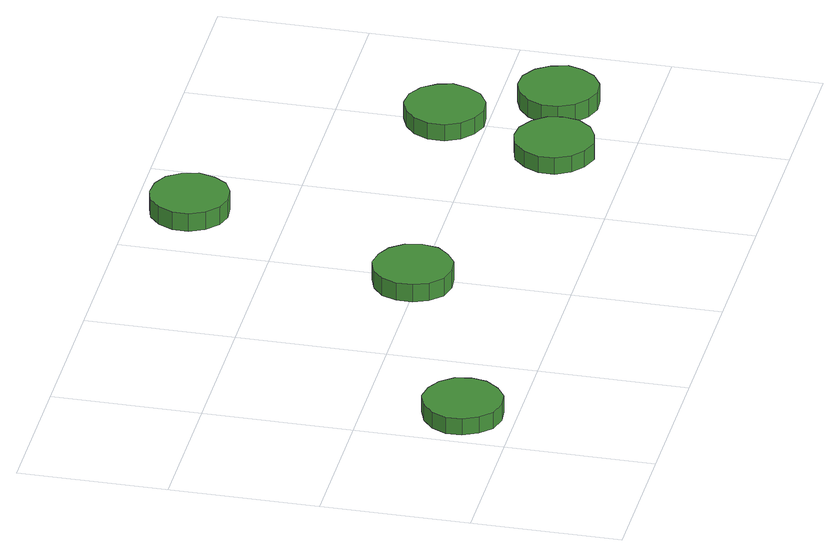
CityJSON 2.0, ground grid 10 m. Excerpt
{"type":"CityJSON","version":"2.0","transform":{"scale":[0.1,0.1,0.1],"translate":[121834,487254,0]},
"CityObjects":{
"tree1":{"type":"SolitaryVegetationObject","attributes":{"function":"something"},"geometry":[{"type":"MultiSurface","lod":"1","boundaries":[[[0,1,2,3,4,5,6,7,8,9,10,11,12,13,14]],[[15,16,17,18,19,20,21,22,23,24,25,26,27,28,29]],[[0,29,28,1]],[[1,28,27,2]],[[2,27,26,3]],[[3,26,25,4]],[[4,25,24,5]],[[5,24,23,6]],[[6,23,22,7]],[[7,22,21,8]],[[8,21,20,9]],[[9,20,19,10]],[[10,19,18,11]],[[11,18,17,12]],[[12,17,16,13]],[[13,16,15,14]],[[14,15,29,0]]]}]},
"tree2":{"type":"SolitaryVegetationObject","attributes":{"function":"something"},"geometry":[{"type":"MultiSurface","lod":"1","boundaries":[[[30,31,32,33,34,35,36,37,38,39,40,41,42,43,44]],[[45,46,47,48,49,50,51,52,53,54,55,56,57,58,59]],[[30,59,58,31]],[[31,58,57,32]],[[32,57,56,33]],[[33,56,55,34]],[[34,55,54,35]],[[35,54,53,36]],[[36,53,52,37]],[[37,52,51,38]],[[38,51,50,39]],[[39,50,49,40]],[[40,49,48,41]],[[41,48,47,42]],[[42,47,46,43]],[[43,46,45,44]],[[44,45,59,30]]]}]},
"tree3":{"type":"SolitaryVegetationObject","attributes":{"function":"something"},"geometry":[{"type":"MultiSurface","lod":"1","boundaries":[[[60,61,62,63,64,65,66,67,68,69,70,71,72,73,74]],[[75,76,77,78,79,80,81,82,83,84,85,86,87,88,89]],[[60,89,88,61]],[[61,88,87,62]],[[62,87,86,63]],[[63,86,85,64]],[[64,85,84,65]],[[65,84,83,66]],[[66,83,82,67]],[[67,82,81,68]],[[68,81,80,69]],[[69,80,79,70]],[[70,79,78,71]],[[71,78,77,72]],[[72,77,76,73]],[[73,76,75,74]],[[74,75,89,60]]]}]},
"tree4":{"type":"SolitaryVegetationObject","attributes":{"function":"something"},"geometry":[{"type":"MultiSurface","lod":"1","boundaries":[[[90,91,92,93,94,95,96,97,98,99,100,101,102,103,104]],[[105,106,107,108,109,110,111,112,113,114,115,116,117,118,119]],[[90,119,118,91]],[[91,118,117,92]],[[92,117,116,93]],[[93,116,115,94]],[[94,115,114,95]],[[95,114,113,96]],[[96,113,112,97]],[[97,112,111,98]],[[98,111,110,99]],[[99,110,109,100]],[[100,109,108,101]],[[101,108,107,102]],[[102,107,106,103]],[[103,106,105,104]],[[104,105,119,90]]]}]},
"tree5":{"type":"SolitaryVegetationObject","attributes":{"function":"something"},"geometry":[{"type":"MultiSurface","lod":"1","boundaries":[[[120,121,122,123,124,125,126,127,128,129,130,131,132,133,134]],[[135,136,137,138,139,140,141,142,143,144,145,146,147,148,149]],[[120,149,148,121]],[[121,148,147,122]],[[122,147,146,123]],[[123,146,145,124]],[[124,145,144,125]],[[125,144,143,126]],[[126,143,142,127]],[[127,142,141,128]],[[128,141,140,129]],[[129,140,139,130]],[[130,139,138,131]],[[131,138,137,132]],[[132,137,136,133]],[[133,136,135,134]],[[134,135,149,120]]]}]},
"tree6":{"type":"SolitaryVegetationObject","attributes":{"function":"something"},"geometry":[{"type":"MultiSurface","lod":"1","boundaries":[[[150,151,152,153,154,155,156,157,158,159,160,161,162,163,164]],[[165,166,167,168,169,170,171,172,173,174,175,176,177,178,179]],[[150,179,178,151]],[[151,178,177,152]],[[152,177,176,153]],[[153,176,175,154]],[[154,175,174,155]],[[155,174,173,156]],[[156,173,172,157]],[[157,172,171,158]],[[158,171,170,159]],[[159,170,169,160]],[[160,169,168,161]],[[161,168,167,162]],[[162,167,166,163]],[[163,166,165,164]],[[164,165,179,150]]]}]}
},
"vertices":[
[61,35,19],[59,46,19],[52,55,19],[43,60,19],[32,62,19],[21,58,19],[13,51,19],[8,41,19],[8,30,19],[13,20,19],[21,12,19],[32,9,19],[43,10,19],[52,16,19],[59,25,19],[59,25,7],[52,16,7],[43,10,7],[32,9,7],[21,12,7],[13,20,7],[8,30,7],[8,41,7],[13,51,7],[21,58,7],[32,62,7],[43,60,7],[52,55,7],[59,46,7],[61,35,7],
[220,103,20],[218,114,20],[211,123,20],[202,128,20],[191,130,20],[180,126,20],[172,119,20],[168,109,20],[168,98,20],[172,88,20],[180,80,20],[191,77,20],[202,78,20],[211,84,20],[218,92,20],[218,92,7],[211,84,7],[202,78,7],[191,77,7],[180,80,7],[172,88,7],[168,98,7],[168,109,7],[172,119,7],[180,126,7],[191,130,7],[202,128,7],[211,123,7],[218,114,7],[220,103,7],
[280,264,19],[277,275,19],[271,284,19],[261,289,19],[250,290,19],[240,287,19],[232,280,19],[227,270,19],[227,259,19],[232,249,19],[240,241,19],[250,238,19],[261,239,19],[271,244,19],[277,253,19],[277,253,6],[271,244,6],[261,239,6],[250,238,6],[240,241,6],[232,249,6],[227,259,6],[227,270,6],[232,280,6],[240,287,6],[250,290,6],[261,289,6],[271,284,6],[277,275,6],[280,264,6],
[401,50,19],[399,60,19],[392,69,19],[382,75,19],[372,76,19],[361,73,19],[353,65,19],[348,55,19],[348,44,19],[353,34,19],[361,27,19],[372,23,19],[382,25,19],[392,30,19],[399,39,19],[399,39,7],[392,30,7],[382,25,7],[372,23,7],[361,27,7],[353,34,7],[348,44,7],[348,55,7],[353,65,7],[361,73,7],[372,76,7],[382,75,7],[392,69,7],[399,60,7],[401,50,7],
[429,129,18],[426,139,18],[420,148,18],[410,154,18],[399,155,18],[389,151,18],[381,144,18],[376,134,18],[376,123,18],[381,113,18],[389,106,18],[399,102,18],[410,103,18],[420,109,18],[426,118,18],[426,118,6],[420,109,6],[410,103,6],[399,102,6],[389,106,6],[381,113,6],[376,123,6],[376,134,6],[381,144,6],[389,151,6],[399,155,6],[410,154,6],[420,148,6],[426,139,6],[429,129,6],
[466,61,19],[463,72,19],[457,81,19],[447,87,19],[436,88,19],[426,84,19],[418,77,19],[413,67,19],[413,56,19],[418,46,19],[426,39,19],[436,35,19],[447,36,19],[457,42,19],[463,51,19],[463,51,6],[457,42,6],[447,36,6],[436,35,6],[426,39,6],[418,46,6],[413,56,6],[413,67,6],[418,77,6],[426,84,6],[436,88,6],[447,87,6],[457,81,6],[463,72,6],[466,61,6]
]}
